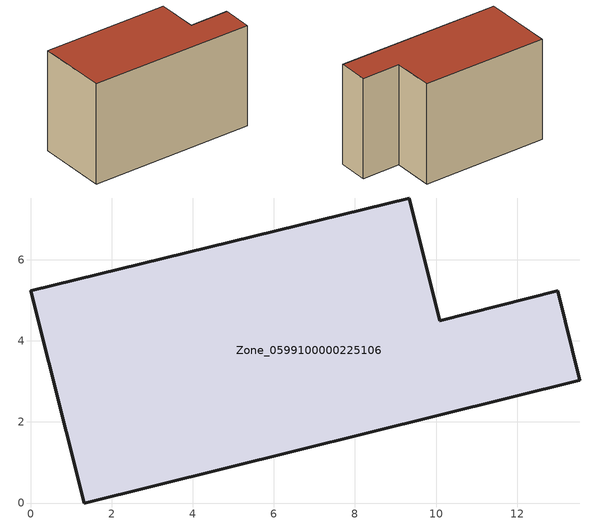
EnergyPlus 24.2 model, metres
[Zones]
Zone_0599100000225106
 floor ground (C_G): 1.32,0 0,5.23 9.34,7.52 10.09,4.5 13,5.23 13.55,3.02 z0
 wall outside (C_F): 1.32,0 13.55,3.02 13,5.23 10.09,4.5 9.34,7.52 0,5.23 1.32,0 z0:7.82
 roof outside (C_R): 0,5.23 1.32,0 13.55,3.02 13,5.23 10.09,4.5 9.34,7.52 z7.82
[BUILDING]
Pand.0599100000225106: North Axis=0; Terrain=City; Loads Convergence Tolerance Value=0.04; Temperature Convergence Tolerance Value=0.4; Solar Distribution=FullExterior; Maximum Number of Warmup Days=25; Minimum Number of Warmup Days=1
[Site:Location]
Rotterdam.The.Hague.AP_ZH_NLD Design_Conditions: Latitude=51.96; Longitude=4.45; Time Zone=1; Elevation=-4.5
[SITE:GROUNDTEMPERATURE:BUILDINGSURFACE]
18, 18, 18, 18, 18, 18, 18, 18, 18, 18, 18, 18
[MATERIAL] Thermal Absorptance=0.9; Solar Absorptance=0.7; Visible Absorptance=0.7
Name | Roughness | Thickness | Conductivity | Density | Specific Heat
G.TI.1975-1991 | MediumSmooth | 0.15 | 0.288461 | 540 | 1210
F.TI.1975-1991 | Rough | 0.3 | 0.230769 | 1920 | 840
R.TI.1975-1991 | MediumRough | 0.2 | 0.153846 | 1500 | 1000
[CONSTRUCTION]
C_G: G.TI.1975-1991
C_F: F.TI.1975-1991
C_R: R.TI.1975-1991
[ZONE]
Zone_0599100000225106: Type=1; Multiplier=1; Ceiling Height=Autocalculate; Volume=Autocalculate; Floor Area=autocalculate; Part of Total Floor Area=Yes
[ZONEINFILTRATION:DESIGNFLOWRATE]
Infil_Zone_0599100000225106: Zone or ZoneList or Space or SpaceList=Zone_0599100000225106; Schedule=AlwaysOn; Design Flow Rate Calculation Method=Flow/Area; Flow Rate per Floor Area=0.003; Constant Term Coefficient=1; Temperature Term Coefficient=0; Velocity Term Coefficient=0; Velocity Squared Term Coefficient=0
[HVACTEMPLATE:ZONE:IDEALLOADSAIRSYSTEM]
Zone_0599100000225106: Maximum Heating Supply Air Temperature=50; Minimum Cooling Supply Air Temperature=13; Maximum Heating Supply Air Humidity Ratio=0.0156; Minimum Cooling Supply Air Humidity Ratio=0.0077; Heating Limit=NoLimit; Cooling Limit=NoLimit; Dehumidification Control Type=ConstantSensibleHeatRatio; Cooling Sensible Heat Ratio=0.7; Dehumidification Setpoint=60; Humidification Control Type=None; Humidification Setpoint=30; Outdoor Air Method=None; Outdoor Air Flow Rate per Person=0.00944; Outdoor Air Flow Rate per Zone Floor Area=0; Outdoor Air Flow Rate per Zone=0; Demand Controlled Ventilation Type=None; Outdoor Air Economizer Type=NoEconomizer; Heat Recovery Type=None; Sensible Heat Recovery Effectiveness=0.7; Latent Heat Recovery Effectiveness=0.65
[ZONECONTROL:THERMOSTAT]
ThermostatControl_Zone_0599100000225106: Zone or ZoneList=Zone_0599100000225106; Control Type Schedule=DualSetpointControlType; Control 1=Thermostat_Zone_0599100000225106; Temperature Difference Between Cutout And Setpoint=0
[THERMOSTATSETPOINT:DUALSETPOINT]
Thermostat_Zone_0599100000225106: Heating Setpoint Temperature Schedule=HeatingSetpoint_Zone_0599100000225106; Cooling Setpoint Temperature Schedule=CoolingSetpoint_Zone_0599100000225106
[SCHEDULE:COMPACT]
HeatingSetpoint_Zone_0599100000225106: Through: 12/31, For: AllDays, Until: 24:00, 21
CoolingSetpoint_Zone_0599100000225106: Through: 12/31, For: AllDays, Until: 24:00, 24
DualSetpointControlType: Through: 12/31, For: AllDays, Until: 24:00, 4
AlwaysOn: Through: 12/31, For: AllDays, Until: 24:00, 1
